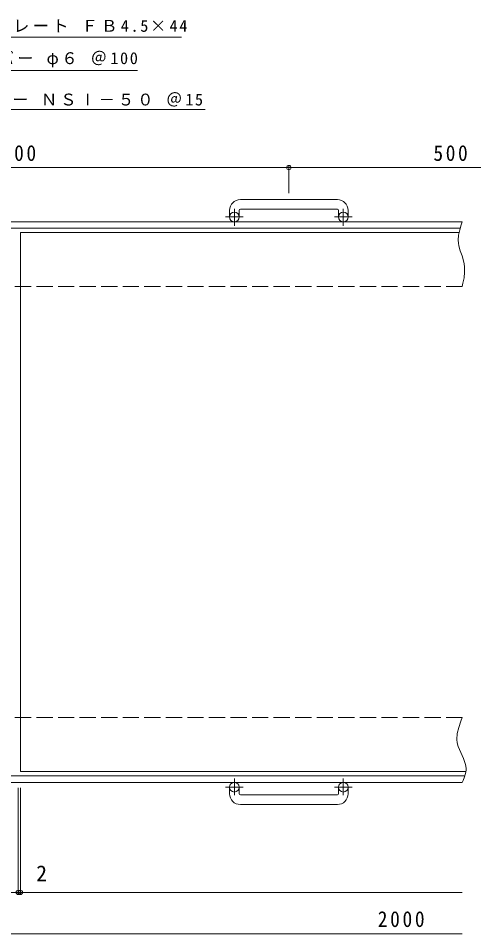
# Model space of a CAD drawing. Units: millimetres, scale not verified. Extents: x -900 to 863, y -688 to 666.
# Drawn here: x -193 to 236, y -183 to 666 of the extents above; entities that cross this region are included whole.
import ezdxf
from ezdxf.enums import TextEntityAlignment as Align

# ---------------------------------------------------------------- set-up
doc = ezdxf.new("R2010")
doc.units = ezdxf.units.MM
doc.header["$LTSCALE"] = 5
doc.header["$PDMODE"] = 32
doc.header["$PDSIZE"] = 4
doc.linetypes.add('CHAIN1', pattern=[8, 5, -1, 1, -1])
doc.linetypes.add('DASHED3', pattern=[4, 3, -1])
for name, color, linetype, lineweight in [('0-1_躯体', 2, 'Continuous', 9), ('0-2_仕上', 3, 'Continuous', 9), ('0-4_その他', 7, 'Continuous', 9), ('0-5_寸法', 7, 'Continuous', 9)]:
    doc.layers.add(name, color=color, linetype=linetype, lineweight=lineweight)
doc.styles.add('ＭＳ ゴシック', font='')
doc.styles.get('ＭＳ ゴシック').set_extended_font_data('MS Gothic')

msp = doc.modelspace()

# ---------------------------------------------------------------- linework, layer by layer
at = {"layer": '0-1_躯体'}
for p, q in [((103.108, 497.91), (13.107, 497.91)), ((3.108, 487.91), (3.108, 481.81)), ((12.108, 487.91), (12.108, 481.81)), ((13.107, 488.91), (103.108, 488.91)), ((104.108, 487.91), (104.108, 481.81)), ((113.108, 487.91), (113.108, 481.81)), ((218.996, 477.31), (-691.892, 477.31)), ((217.133, 471.31), (-691.892, 471.31)), ((221.263, -36.689), (-691.892, -36.689)), ((218.996, -42.69), (-691.892, -42.69)), ((3.108, -53.291), (3.108, -47.191)), ((12.108, -53.291), (12.108, -47.191)), ((104.108, -53.291), (104.108, -47.191)), ((113.108, -53.291), (113.108, -47.191)), ((13.107, -54.291), (103.108, -54.291)), ((103.108, -63.29), (13.107, -63.29))]:
    msp.add_line(p, q, dxfattribs=at)
at = {"layer": '0-1_躯体', "linetype": 'CHAIN1'}
for p, q in [((7.608, 473.702), (7.608, 489.3)), ((108.608, 473.702), (108.608, 489.3)), ((15.771, 481.81), (-0.637, 481.81)), ((116.771, 481.81), (100.363, 481.81)), ((7.608, -39.084), (7.608, -54.68)), ((108.608, -39.084), (108.608, -54.68)), ((15.771, -47.191), (-0.637, -47.191)), ((116.771, -47.191), (100.363, -47.191))]:
    msp.add_line(p, q, dxfattribs=at)
at = {"layer": '0-1_躯体', "linetype": 'DASHED3'}
for p, q in [((218.996, 417.31), (-691.892, 417.31)), ((218.996, 17.31), (-691.892, 17.31))]:
    msp.add_line(p, q, dxfattribs=at)
at = {"layer": '0-1_躯体'}
for points in [[(218.996, 477.31), (218.094, 474.54), (216.676, 469.773), (215.64, 465.026), (215.228, 460.315), (215.371, 457.604), (215.828, 454.919), (217.152, 450.316), (218.773, 445.722), (220.246, 441.103), (220.857, 438.402), (221.214, 435.513), (221.204, 430.48), (220.601, 425.397), (219.633, 420.283), (218.996, 417.31)], [(218.996, 17.31), (217.711, 13.996), (215.714, 8.296), (214.325, 2.634), (213.929, -2.965), (214.305, -6.175), (215.217, -9.461), (217.608, -15.07), (220.227, -20.65), (222.135, -26.248), (222.546, -29.524), (222.479, -31.341), (221.93, -34.492), (220.968, -37.662), (219.753, -40.842), (218.996, -42.69)]]:
    msp.add_lwpolyline(points, dxfattribs=at)
for centre in [(7.608, 481.81), (108.608, 481.81), (7.608, -47.191), (108.608, -47.191)]:
    msp.add_circle(centre, 4.5, dxfattribs=at)
for centre, radius, start, end in [((13.107, 487.91), 10, 90, 180), ((103.108, 487.91), 10, 0, 90), ((13.107, 487.91), 1, 90, 180), ((103.108, 487.91), 1, 0, 90), ((13.107, -53.291), 10, 180, 270), ((13.107, -53.291), 1, 180, 270), ((103.108, -53.291), 10, 270, 0), ((103.108, -53.291), 1, 270, 0)]:
    msp.add_arc(centre, radius, start, end, dxfattribs=at)
at = {"layer": '0-2_仕上'}
for p, q in [((-190.892, 467.311), (216.138, 467.311)), ((-190.892, -32.69), (-190.892, 467.311)), ((-190.892, -32.69), (222.479, -32.69))]:
    msp.add_line(p, q, dxfattribs=at)
at = {"layer": '0-4_その他'}
for p, q in [((-691.892, 527.544), (236.086, 527.544)), ((58.108, 503.852), (58.108, 529.344)), ((-192.891, -47.69), (-192.891, -146.577)), ((-190.892, -47.69), (-190.892, -146.577)), ((-691.892, -144.777), (218.996, -144.777)), ((-691.892, -183.095), (218.996, -183.095))]:
    msp.add_line(p, q, dxfattribs=at)
for p in [(58.108, 527.544), (-192.891, -144.777), (-190.892, -144.777)]:
    msp.add_point(p, dxfattribs=at)
at = {"layer": '0-5_寸法'}
for p, q in [((-271.08, 648.524), (-41.528, 648.524)), ((-268.67, 617.673), (-82.381, 617.673)), ((-270.875, 581.543), (-19.464, 581.543))]:
    msp.add_line(p, q, dxfattribs=at)

# ---------------------------------------------------------------- texts
at = {"layer": '0-4_その他', "color": 2, "style": 'ＭＳ ゴシック'}
msp.add_text('2', height=14.66, dxfattribs=at).set_placement((-176.276, -138.777), align=Align.BOTTOM_LEFT)
at = {"layer": '0-4_その他', "color": 2, "char_height": 14.66, "attachment_point": 7, "style": 'ＭＳ ゴシック'}
for s, insert in [('\\T1.27;\\W0.9;500', (-208.142, 533.544)), ('\\T1.27;\\W0.9;500', (192.247, 533.544)), ('\\T1.28;\\W0.9;2000', (140.6, -177.095))]:
    msp.add_mtext(s, dxfattribs=dict(at, insert=insert))
at = {"layer": '0-5_寸法', "char_height": 11, "attachment_point": 7, "style": 'ＭＳ ゴシック'}
for s, insert in [('\\T1.21;エンドプレート\\~ＦＢ4.5×44', (-270.269, 652.955)), ('\\T1.21;クロスバー\\~φ６\\~＠100', (-266.512, 620.585)), ('\\T1.19;メインバー\\~ＮＳⅠ－５０\\~＠15', (-269.98, 584.168))]:
    msp.add_mtext(s, dxfattribs=dict(at, insert=insert))

doc.saveas('drawing.dxf')
